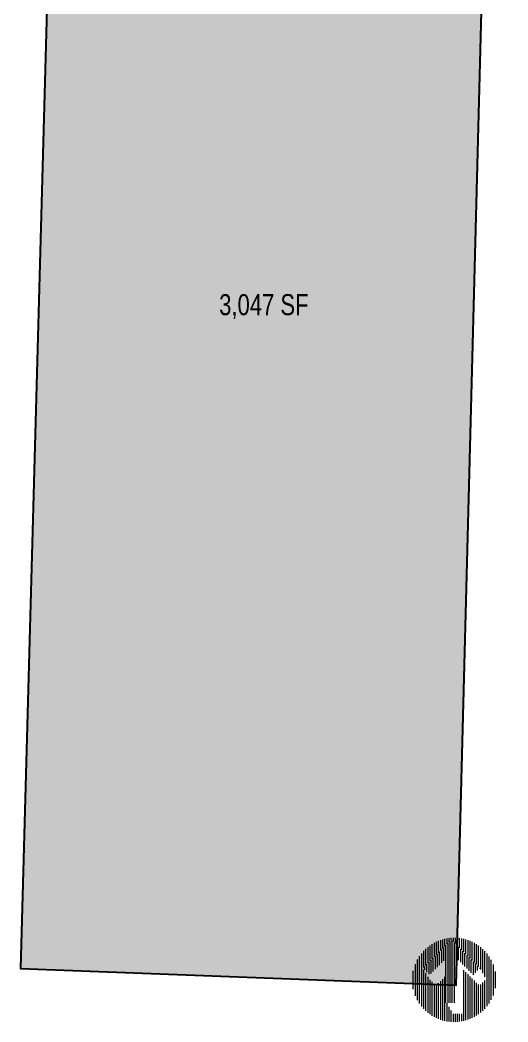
# Model space of a CAD drawing. Header units: inches. Extents: x 69146804 to 69147152, y 27721639 to 27723090.
# Drawn here: x 69146804 to 69147152, y 27721639 to 27722354 of the extents above; entities that cross this region are included whole.
import ezdxf
from ezdxf.enums import TextEntityAlignment as Align

# ---------------------------------------------------------------- set-up
doc = ezdxf.new("R2010")
doc.units = ezdxf.units.IN
doc.header["$MEASUREMENT"] = 0
for name, color, linetype in [('A-WALL', 5, 'Continuous'), ('AREA-TEXT', 3, 'Continuous'), ('Rooms-Category-Color', 7, 'Continuous'), ('Rooms-College-Color', 7, 'Continuous'), ('Rooms-Department-Color', 7, 'Continuous'), ('Rooms-Division-Color', 7, 'Continuous')]:
    doc.layers.add(name, color=color, linetype=linetype)
doc.styles.add('CP_AREA', font='arial.ttf', dxfattribs={"height": 15})

# ---------------------------------------------------------------- blocks, each defined once
blk = doc.blocks.new('North Large')
at = {"color": 42, "linetype": 'ByBlock', "lineweight": 15, "true_color": 0xe08e00}
for p, q in [((-0.1159, 0.28), (-0.1159, 0.3606)), ((-0.0971, 0.2988), (-0.0971, 0.3654)), ((-0.0782, 0.3177), (-0.0782, 0.3692)), ((-0.0594, 0.3365), (-0.0594, 0.372)), ((-0.0406, 0.3553), (-0.0406, 0.3739)), ((-0.0218, 0.3428), (-0.0218, 0.3748)), ((-0.003, 0.324), (-0.003, 0.3748)), ((0.0158, 0.3052), (0.0158, 0.3738)), ((0.0346, 0.2864), (0.0346, 0.3719)), ((0.0534, 0.2676), (0.0534, 0.369)), ((0.0723, 0.2488), (0.0723, 0.3651)), ((0.0911, 0.23), (0.0911, 0.3602)), ((-0.2664, 0.1295), (-0.2664, 0.2765)), ((-0.2475, 0.1483), (-0.2475, 0.2926)), ((-0.2287, 0.1672), (-0.2287, 0.3067)), ((-0.2099, 0.186), (-0.2099, 0.3191)), ((-0.1911, 0.2048), (-0.1911, 0.33)), ((-0.1723, 0.2236), (-0.1723, 0.3395)), ((-0.1535, 0.2424), (-0.1535, 0.3477)), ((-0.1347, 0.2612), (-0.1347, 0.3547)), ((-0.1253, 0.1509), (-0.1253, 0.2706)), ((-0.1065, 0.1697), (-0.1065, 0.2894)), ((-0.0877, -0.2059), (-0.0877, 0.3082)), ((-0.0689, -0.2059), (-0.0689, 0.327)), ((-0.0501, -0.2059), (-0.0501, 0.3458)), ((-0.0312, -0.2059), (-0.0312, 0.3523)), ((-0.0124, -0.2059), (-0.0124, 0.3334)), ((0.0064, 0.1949), (0.0064, 0.3146)), ((0.0252, 0.1761), (0.0252, 0.2958)), ((0.044, 0.1573), (0.044, 0.277)), ((0.1099, 0.2111), (0.1099, 0.3542)), ((0.1287, 0.1923), (0.1287, 0.3471)), ((0.1475, 0.1735), (0.1475, 0.3388)), ((0.1663, 0.1547), (0.1663, 0.3292)), ((0.1851, 0.1359), (0.1851, 0.3182)), ((0.2039, 0.1171), (0.2039, 0.3057)), ((0.2227, 0.0937), (0.2227, 0.2915)), ((0.2416, 0.061), (0.2416, 0.2752)), ((-0.3416, -0.181), (-0.3416, 0.1808)), ((-0.3228, -0.2116), (-0.3228, 0.2114)), ((-0.304, -0.2368), (-0.304, 0.2366)), ((-0.2852, 0.1107), (-0.2852, 0.258)), ((-0.2005, 0.0756), (-0.2005, 0.1953)), ((-0.1817, 0.0944), (-0.1817, 0.2142)), ((-0.1629, 0.1133), (-0.1629, 0.233)), ((-0.1441, 0.1321), (-0.1441, 0.2518)), ((0.0628, 0.1385), (0.0628, 0.2582)), ((0.0816, 0.1197), (0.0816, 0.2394)), ((0.1004, 0.1009), (0.1004, 0.2206)), ((0.1193, 0.0821), (0.1193, 0.2018)), ((0.1381, 0.0632), (0.1381, 0.183)), ((0.2604, 0.0283), (0.2604, 0.2565)), ((0.2792, -0.235), (0.2792, 0.2348)), ((0.298, -0.2095), (0.298, 0.2093)), ((-0.3604, -0.1415), (-0.3604, 0.1414)), ((-0.2852, -0.2582), (-0.2852, 0.0937)), ((-0.2758, 0.0889), (-0.2758, 0.1201)), ((-0.257, 0.0701), (-0.257, 0.1389)), ((-0.2382, 0.0513), (-0.2382, 0.1577)), ((-0.2194, 0.0568), (-0.2194, 0.1765)), ((0.1569, 0.0449), (0.1569, 0.1641)), ((0.1757, 0.0637), (0.1757, 0.1453)), ((0.1945, 0.0825), (0.1945, 0.1265)), ((0.2133, 0.1013), (0.2133, 0.1077)), ((0.3168, -0.1783), (0.3168, 0.1782)), ((0.3356, -0.138), (0.3356, 0.1378)), ((-0.3792, -0.0813), (-0.3792, 0.0811)), ((-0.2664, -0.2767), (-0.2664, 0.061)), ((-0.2475, -0.2928), (-0.2475, 0.0283)), ((-0.2287, -0.3069), (-0.2287, 0.0008)), ((-0.1159, -0.3607), (-0.1159, 0.0079)), ((-0.0971, -0.3656), (-0.0971, 0.0268)), ((0.0723, -0.3652), (0.0723, 0.088)), ((0.0911, -0.3603), (0.0911, 0.0692)), ((0.1099, -0.3543), (0.1099, 0.0504)), ((0.1287, -0.3472), (0.1287, 0.0315)), ((0.1475, -0.3389), (0.1475, 0.0127)), ((0.3544, -0.0745), (0.3544, 0.0743)), ((-0.2099, -0.3193), (-0.2099, -0.018)), ((-0.1911, -0.3302), (-0.1911, -0.0369)), ((-0.1723, -0.3396), (-0.1723, -0.0485)), ((-0.1535, -0.3478), (-0.1535, -0.0297)), ((-0.1347, -0.3548), (-0.1347, -0.0109)), ((0.1663, -0.3294), (0.1663, -0.0061)), ((0.1851, -0.3184), (0.1851, -0.0249)), ((0.204, -0.3044), (0.204, -0.0416)), ((0.2227, -0.2916), (0.2227, -0.0416)), ((0.2416, -0.2753), (0.2416, -0.0228)), ((0.2604, -0.2567), (0.2604, -0.004)), ((-0.0782, -0.3694), (-0.0782, -0.2085)), ((-0.0594, -0.3722), (-0.0594, -0.2412)), ((-0.0406, -0.3741), (-0.0406, -0.2739)), ((-0.0218, -0.375), (-0.0218, -0.3026)), ((-0.003, -0.3749), (-0.003, -0.3026)), ((0.0158, -0.374), (0.0158, -0.3026)), ((0.0346, -0.372), (0.0346, -0.3026)), ((0.0534, -0.3691), (0.0534, -0.3026))]:
    blk.add_line(p, q, dxfattribs=at)

msp = doc.modelspace()

# ---------------------------------------------------------------- hatches: boundary and pattern name
at = {"layer": 'Rooms-Category-Color', "true_color": 0xe3c5e1}
msp.add_hatch(color=254, dxfattribs=at).paths.add_polyline_path([(69146842.32, 27723089.69), (69146803.55, 27721677.48), (69147114.51, 27721665.72), (69147151.43, 27723081.84)])
at = {"layer": 'Rooms-College-Color', "true_color": 0xe3c5e1}
msp.add_hatch(color=254, dxfattribs=at).paths.add_polyline_path([(69146842.32, 27723089.69), (69146803.55, 27721677.48), (69147114.51, 27721665.72), (69147151.43, 27723081.84)])
at = {"layer": 'Rooms-Department-Color', "true_color": 0xe3c5e1}
msp.add_hatch(color=254, dxfattribs=at).paths.add_polyline_path([(69146842.32, 27723089.69), (69146803.55, 27721677.48), (69147114.51, 27721665.72), (69147151.43, 27723081.84)])
at = {"layer": 'Rooms-Division-Color', "true_color": 0xe3c5e1}
msp.add_hatch(color=254, dxfattribs=at).paths.add_polyline_path([(69146842.32, 27723089.69), (69146803.55, 27721677.48), (69147114.51, 27721665.72), (69147151.43, 27723081.84)])

# ---------------------------------------------------------------- linework, layer by layer
at = {"layer": 'A-WALL'}
msp.add_lwpolyline([(69146842.77, 27723089.67), (69146804, 27721677.47), (69147114.96, 27721665.71), (69147151.87, 27723081.82)], close=True, dxfattribs=at)

# ---------------------------------------------------------------- block references
at = {"layer": 'Defpoints', "xscale": 79.99999999999999, "yscale": 79.99999999999999, "zscale": 79.99999999999999}
msp.add_blockref('North Large', (69147114.61, 27721669.37), dxfattribs=at)

# ---------------------------------------------------------------- texts
at = {"layer": 'AREA-TEXT', "style": 'CP_AREA', "width": 0.75}
msp.add_text('3,047 SF', height=15, dxfattribs=at).set_placement((69146977.61, 27722150.82), align=Align.MIDDLE_CENTER)

doc.saveas('drawing.dxf')
